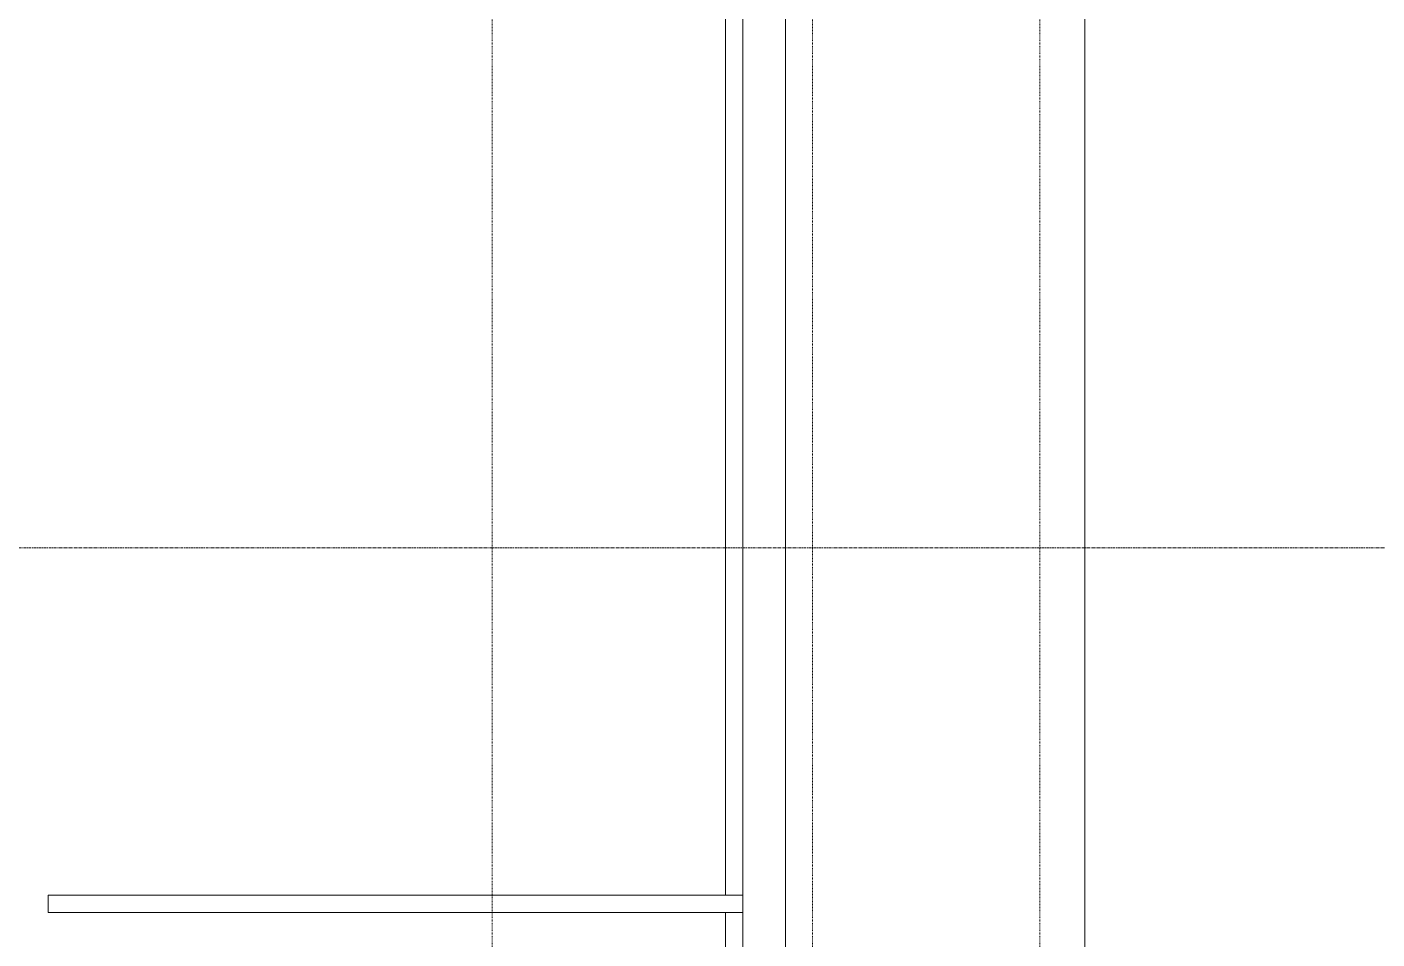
# Model space of a CAD drawing. Header units: inches. Extents: x -4450 to -273, y 9564 to 12971.
# Drawn here: x -4246.9 to -4013.7, y 10745.6 to 10903.2 of the extents above; entities that cross this region are included whole.
import ezdxf

# ---------------------------------------------------------------- set-up
doc = ezdxf.new("R2010")
doc.units = ezdxf.units.IN
doc.header["$MEASUREMENT"] = 0
doc.linetypes.add('Aligning Line 1_8_', pattern=[0.25, 0.125, -0.125])
doc.linetypes.add('Grid Line 1_2_', pattern=[0.875, 0.5, -0.125, 0.125, -0.125])
for name, color, linetype, lineweight in [('0-1', 7, 'Continuous', 5), ('0-3', 7, 'Continuous', 9), ('C-PRKG-1', 7, 'Continuous', 9), ('C-TOPO', 7, 'Continuous', 9), ('G-ANNO-SYMB', 111, 'Aligning Line 1_8_', 9), ('G-ANNO-SYMB-2', 147, 'Aligning Line 1_8_', 9), ('S-GRID-1', 1, 'Grid Line 1_2_', 9)]:
    doc.layers.add(name, color=color, linetype=linetype, lineweight=lineweight)

# ---------------------------------------------------------------- blocks, each defined once
blk = doc.blocks.new('Parking_Stall_Multiple2 - street parking-1330739-FLOOR PLAN - ROOF')
at = {"layer": 'C-PRKG-1'}
for p, q in [((0, -480), (0, -723)), ((3, -720), (3, -641.33)), ((120, -720), (0, -720)), ((0, -720), (0, -963)), ((120, -720), (3, -720)), ((120, -723), (120, -720)), ((120, -723), (120, -720)), ((0, -723), (120, -723)), ((3, -960), (3, -723)), ((3, -723), (120, -723))]:
    blk.add_line(p, q, dxfattribs=at)
blk = doc.blocks.new('CTR  - Topography_rvt-1-FLOOR PLAN - ROOF')
at = {"layer": 'C-TOPO'}
for p, q in [((-4064.23, 10832.08), (-4064.23, 11065.89)), ((-4064.23, 11065.89), (-4064.23, 10832.08)), ((-4115.91, 11043.33), (-4115.91, 10841.26)), ((-4115.91, 10841.26), (-4115.91, 11043.33)), ((-4115.91, 10841.26), (-4115.91, 10555.61)), ((-4115.91, 10555.61), (-4115.91, 10841.26)), ((-4064.23, 10627.86), (-4064.23, 10832.08)), ((-4064.23, 10832.08), (-4064.23, 10627.86))]:
    blk.add_line(p, q, dxfattribs=at)
at = {"layer": '0-3', "rotation": 180}
blk.add_blockref('Parking_Stall_Multiple2 - street parking-1330739-FLOOR PLAN - ROOF', (-4123.27, 10030.18), dxfattribs=at)
blk = doc.blocks.new('CTR - 1st Phase - Common Walls_rvt-1-FLOOR PLAN - ROOF')
at = {"layer": 'G-ANNO-SYMB-2'}
for p, q in [((-4166.61, 9706.24), (-4166.61, 12428.12)), ((-4111.25, 9706.24), (-4111.25, 12363.34))]:
    blk.add_line(p, q, dxfattribs=at)

msp = doc.modelspace()

# ---------------------------------------------------------------- linework, layer by layer
at = {"layer": 'G-ANNO-SYMB'}
msp.add_line((-4071.96, 9706.24), (-4071.96, 12461.73), dxfattribs=at)
at = {"layer": 'S-GRID-1'}
msp.add_line((-464.45, 10813.19), (-4316.34, 10813.19), dxfattribs=at)

# ---------------------------------------------------------------- block references
at = {"layer": '0-1'}
for name in ['CTR  - Topography_rvt-1-FLOOR PLAN - ROOF', 'CTR - 1st Phase - Common Walls_rvt-1-FLOOR PLAN - ROOF']:
    msp.add_blockref(name, (0, 0), dxfattribs=at)

doc.saveas('drawing.dxf')
